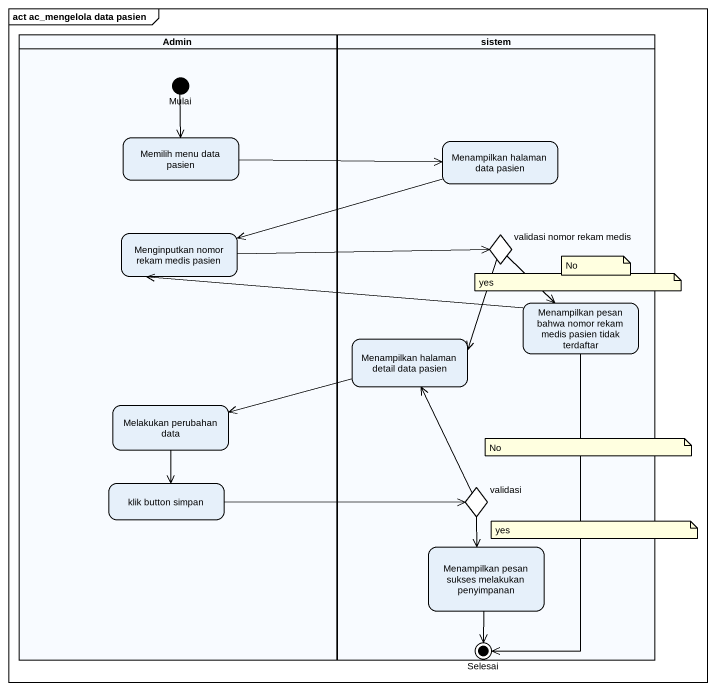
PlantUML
@startuml
mainframe act ac_mengelola data pasien
hide empty description
state Admin <<partition>> {
  state Mulai <<start>>
  state "Memilih menu data pasien" as Memilih_menu_data_pasien
  state "Menginputkan nomor rekam medis pasien" as Menginputkan_nomor_rekam
  state "Melakukan perubahan data" as Melakukan_perubahan_data
  state "klik button simpan" as klik_button_simpan
}
state sistem <<partition>> {
  state "Menampilkan halaman data pasien" as Menampilkan_halaman_data
  state "validasi nomor rekam medis" as validasi_nomor_rekam_medis <<choice>>
  state "Menampilkan pesan bahwa nomor rekam medis pasien tidak terdaftar" as Menampilkan_pesan_bahwa
  state "Menampilkan halaman detail data pasien" as Menampilkan_halaman_detail
  state validasi <<choice>>
  state "Menampilkan pesan sukses melakukan penyimpanan" as Menampilkan_pesan_sukses
  state Selesai <<end>>
}
Mulai --> Memilih_menu_data_pasien
Memilih_menu_data_pasien -right-> Menampilkan_halaman_data
Menampilkan_halaman_data -left-> Menginputkan_nomor_rekam
Menginputkan_nomor_rekam -right-> validasi_nomor_rekam_medis
validasi_nomor_rekam_medis --> Menampilkan_pesan_bahwa
validasi_nomor_rekam_medis --> Menampilkan_halaman_detail
Menampilkan_pesan_bahwa -left-> Menginputkan_nomor_rekam
Menampilkan_pesan_bahwa --> Selesai
Menampilkan_halaman_detail -left-> Melakukan_perubahan_data
Melakukan_perubahan_data --> klik_button_simpan
klik_button_simpan -right-> validasi
validasi -up-> Menampilkan_halaman_detail
validasi --> Menampilkan_pesan_sukses
Menampilkan_pesan_sukses --> Selesai
note as N1
  No
end note
note as N2
  yes
end note
note as N3
  No
end note
note as N4
  yes
end note
@enduml
